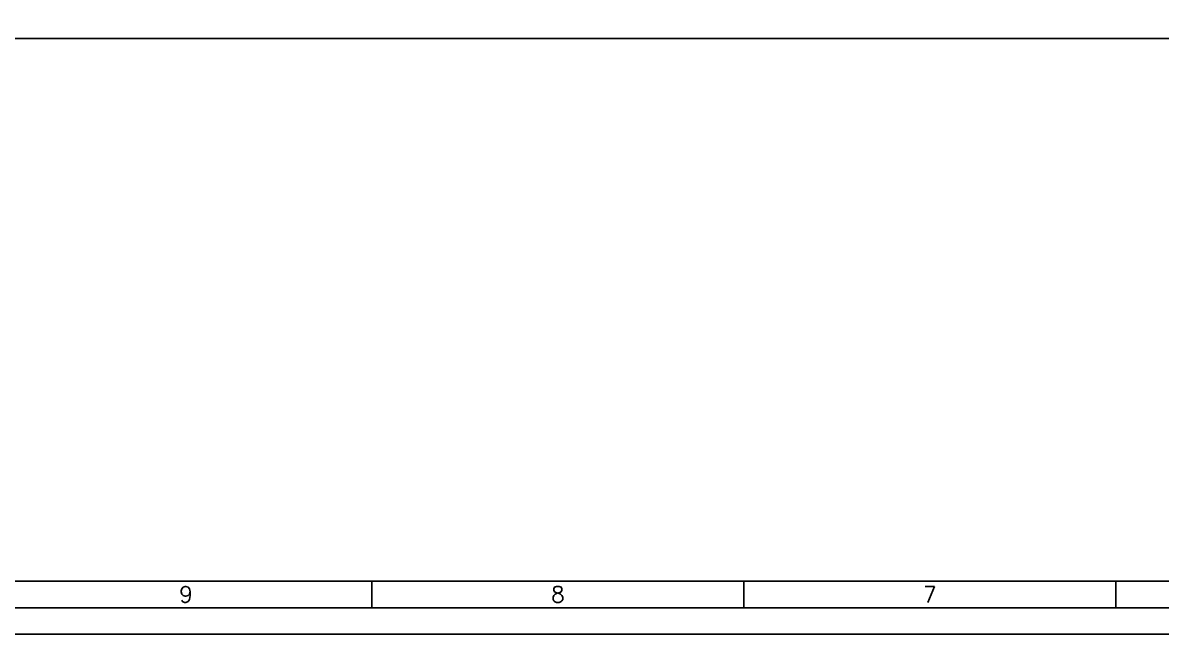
# Model space of a CAD drawing. Extents: x -4179 to 25200, y 0 to 17850.
# Drawn here: x 6429 to 12856, y 0 to 3454 of the extents above; entities that cross this region are included whole.
import ezdxf
from ezdxf.enums import TextEntityAlignment as Align

# ---------------------------------------------------------------- set-up
doc = ezdxf.new("R2010")
doc.units = 0
doc.header["$LTSCALE"] = 450
doc.header["$MEASUREMENT"] = 0
doc.layers.add('BORDER', color=7, linetype='Continuous')
doc.styles.add('COMP21', font='ROMANC', dxfattribs={"height": 2})
doc.styles.add('COMP3', font='romanc', dxfattribs={"width": 0.9, "height": 3})
doc.styles.add('SIMP2', font='romans.shx', dxfattribs={"height": 60})
doc.styles.add('SIMP21', font='romans.shx', dxfattribs={"width": 0.8, "height": 45})
doc.styles.add('SIMP25', font='romans.shx', dxfattribs={"width": 0.8, "height": 75})
doc.styles.add('SIMP3', font='ROMANS', dxfattribs={"height": 3})
doc.styles.add('SIMP4', font='romans.shx', dxfattribs={"height": 120})

# ---------------------------------------------------------------- blocks, each defined once
blk = doc.blocks.new('TBWES-E1')
at = {"layer": 'BORDER'}
for p, q in [((280, 5), (280, 10)), ((350, 5), (350, 10)), ((420, 5), (420, 10))]:
    blk.add_line(p, q, dxfattribs=at)
at = {"layer": 'BORDER', "color": 3}
blk.add_lwpolyline([(0, 595), (840, 595), (840, 0), (0, 0), (0, 595)], dxfattribs=at)
for points in [[(5, 590), (835, 590), (835, 5), (5, 5)], [(29, 585), (830, 585), (830, 10), (29, 10)]]:
    blk.add_lwpolyline(points, close=True, dxfattribs=at)
for tag, p, height, style in [('TBWAUTDN', (5, 131.09), 2, 'SIMP2'), ('TBWAUTUP', (17, 131.09), 2, 'SIMP2'), ('TBWSCALE', (763.94, 51.86), 2, 'SIMP21'), ('DRNINI', (778.63, 44.82), 2, 'SIMP21'), ('TBWDRNDT', (810.97, 44.91), 2, 'SIMP21'), ('TBWLL1', (793, 42.67), 2, 'SIMP21'), ('TBWRL1', (809, 42.67), 2, 'SIMP21'), ('TBWTTLST', (655.99, 40.05), 2, 'SIMP2'), ('TBWTTLWT', (757.01, 39.8), 2, 'SIMP2'), ('CHKINI', (778.63, 38.48), 2, 'SIMP21'), ('TBWCHKDT', (811.39, 38.46), 2, 'SIMP21'), ('TBWLL2', (793, 36.33), 2, 'SIMP21'), ('TBWRL2', (809, 36.33), 2, 'SIMP21'), ('APPINI', (778.63, 32.15), 2, 'SIMP21'), ('TBWAPRDT', (811.39, 32.06), 2, 'SIMP21'), ('TBWLL3', (793, 30), 2, 'SIMP21'), ('TBWRL3', (809, 30), 2, 'SIMP21'), ('TBWALINEST', (513.06, 23.13), 2, 'SIMP2'), ('ATBWREVST', (524.2, 23.11), 2, 'SIMP21'), ('ATBWREVEND', (606.79, 23.11), 2, 'SIMP21'), ('ATBWREVMS1', (608.36, 23.57), 2, 'SIMP21'), ('ATBWREVMS2', (622.73, 23.57), 2, 'SIMP21'), ('ATBWREVCS1', (623.38, 23.57), 2, 'SIMP21'), ('ATBWREVCS2', (637.76, 23.57), 2, 'SIMP21'), ('ATBWREVAS1', (638.31, 23.57), 2, 'SIMP21'), ('ATBWREVAS2', (652.68, 23.57), 2, 'SIMP21'), ('TBWALINEEND', (652.95, 23.19), 2, 'SIMP2'), ('ATBWREV', (516.42, 20.56), 2, 'SIMP21'), ('ATBWREVMDT', (608.36, 20.56), 2, 'SIMP21'), ('ATBWREVCDT', (623.38, 20.56), 2, 'SIMP21'), ('ATBWREVADT', (638.39, 20.56), 2, 'SIMP21'), ('TBWREV', (818.59, 14.54), 3, 'SIMP3')]:
    blk.add_attdef(tag, p, '', height=height, dxfattribs=dict(style=style))
at = {"color": 3, "style": 'COMP3', "width": 0.9}
blk.add_attdef('TBWTYPE', (762.02, 64.15), '', height=3, dxfattribs=at)
at = {"color": 7, "style": 'SIMP4', "width": 0.8}
for tag, p in [('TBWBLRNO', (788.06, 64.25)), ('TBWREFNO', (779.02, 50.52)), ('TBWDRGNO', (762.64, 17.02))]:
    blk.add_attdef(tag, p, '', height=4, dxfattribs=at)
at = {"style": 'COMP21'}
blk.add_attdef('MFG_LOC', text='', height=2, dxfattribs=at).set_placement((696.15, 45.9), align=Align.MIDDLE_CENTER)
at = {"width": 0.8}
for tag, p, height, style in [('SHEET_NO', (764.98, 11.73), 2.5, 'SIMP25'), ('AUTOGEN_INFO', (654.93, 6.33), 2.5, 'SIMP25'), ('TBWKONP', (761.04, 1.29), 2.1, 'SIMP21')]:
    blk.add_attdef(tag, p, '', height=height, dxfattribs=dict(at, style=style))
at = {"layer": 'BORDER', "style": 'SIMP3'}
for s, p in [('9', (245, 7.5)), ('8', (315, 7.5)), ('7', (385, 7.5))]:
    blk.add_text(s, height=3, dxfattribs=at).set_placement(p, align=Align.MIDDLE)

msp = doc.modelspace()

# ---------------------------------------------------------------- linework, layer by layer
msp.add_line((14280, 3364.6), (870, 3364.6))

# ---------------------------------------------------------------- block references
at = {"xscale": 30, "yscale": 30, "zscale": 30}
msp.add_blockref('TBWES-E1', (0, 0), dxfattribs=at)

doc.saveas('drawing.dxf')
